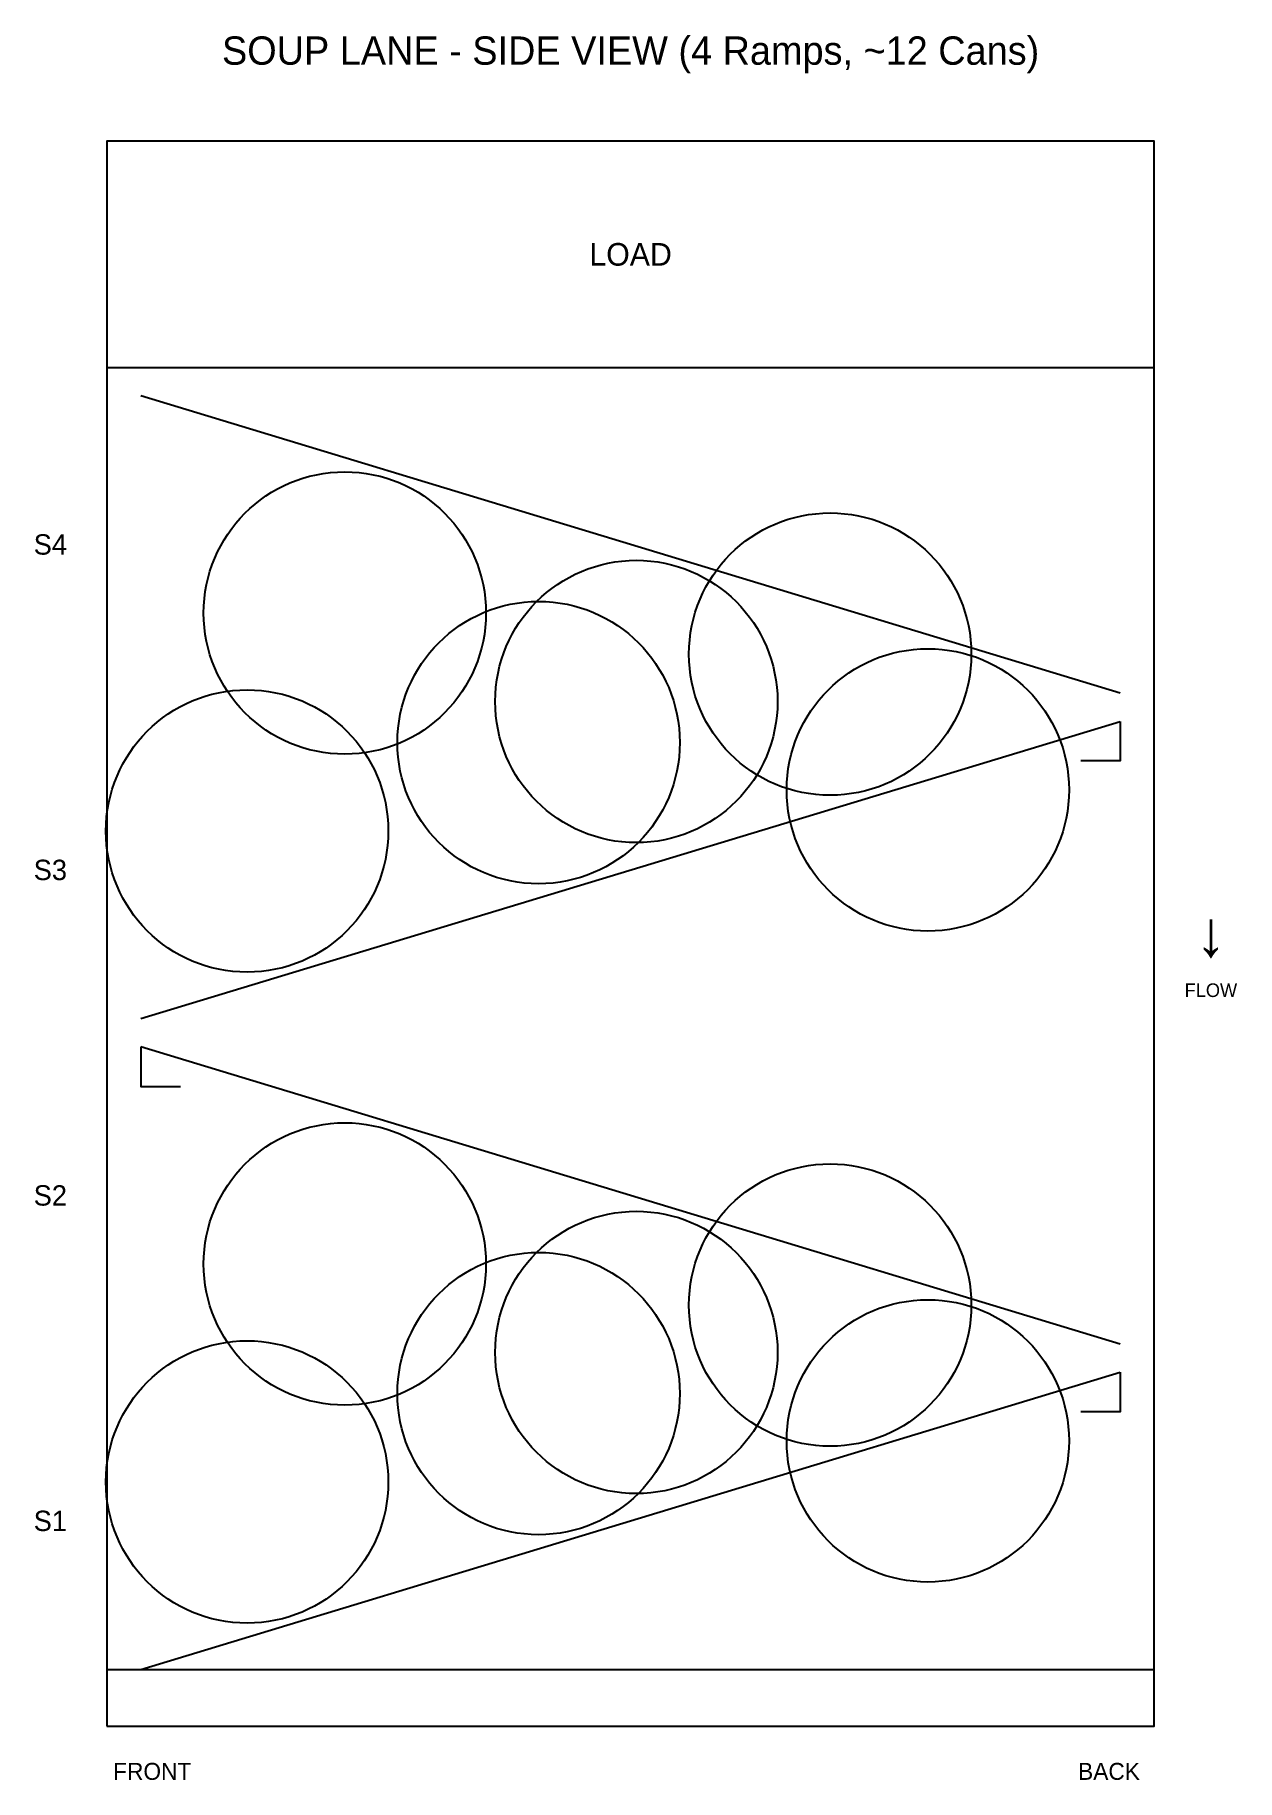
# Model space of a CAD drawing. Header units: millimetres. Extents: x -16 to 254, y -12 to 379.
import ezdxf
from ezdxf.enums import TextEntityAlignment as Align

# ---------------------------------------------------------------- set-up
doc = ezdxf.new("R2010")
doc.units = ezdxf.units.MM
for name, color, linetype in [('CAN', 1, 'Continuous'), ('DEFLECTOR', 6, 'Continuous'), ('FRAME', 7, 'Continuous'), ('LABEL', 4, 'Continuous'), ('RAMP', 3, 'Continuous')]:
    doc.layers.add(name, color=color, linetype=linetype)

msp = doc.modelspace()

# ---------------------------------------------------------------- linework, layer by layer
at = {"layer": 'CAN'}
for centre in [(53.36, 249.73), (162.23, 240.51), (118.76, 229.88), (96.83, 220.66), (184.15, 210.04), (31.44, 200.82), (53.36, 103.68), (162.23, 94.46), (118.76, 83.83), (96.83, 74.61), (184.15, 63.99), (31.44, 54.77)]:
    msp.add_circle(centre, 31.67, dxfattribs=at)
at = {"layer": 'DEFLECTOR'}
for points in [[(227.33, 225.42), (227.33, 216.53), (218.44, 216.53)], [(7.62, 152.4), (7.62, 143.51), (16.51, 143.51)], [(227.33, 79.38), (227.33, 70.48), (218.44, 70.48)]]:
    msp.add_lwpolyline(points, dxfattribs=at)
at = {"layer": 'FRAME'}
for p, q in [((0, 304.8), (234.95, 304.8)), ((0, 12.7), (234.95, 12.7))]:
    msp.add_line(p, q, dxfattribs=at)
msp.add_lwpolyline([(0, 0), (234.95, 0), (234.95, 355.6), (0, 355.6), (0, 0)], close=True, dxfattribs=at)
at = {"layer": 'RAMP'}
for p, q in [((227.33, 231.77), (7.62, 298.45)), ((7.62, 158.75), (227.33, 225.42)), ((227.33, 85.72), (7.62, 152.4)), ((7.62, 12.7), (227.33, 79.38))]:
    msp.add_line(p, q, dxfattribs=at)

# ---------------------------------------------------------------- texts
at = {"layer": 'LABEL'}
for s, height, p in [('SOUP LANE - SIDE VIEW (4 Ramps, ~12 Cans)', 6.35, (117.47, 375.92)), ('LOAD', 5.08, (117.47, 330.2)), ('S4', 4.572, (-12.7, 265.11)), ('S3', 4.572, (-12.7, 192.09)), ('↓', 10.16, (247.65, 177.8)), ('FLOW', 3.048, (247.65, 165.1)), ('S2', 4.572, (-12.7, 119.06)), ('S1', 4.572, (-12.7, 46.04)), ('FRONT', 3.81, (10.16, -10.16)), ('BACK', 3.81, (224.79, -10.16))]:
    msp.add_text(s, height=height, dxfattribs=at).set_placement(p, align=Align.MIDDLE_CENTER)

doc.saveas('drawing.dxf')
